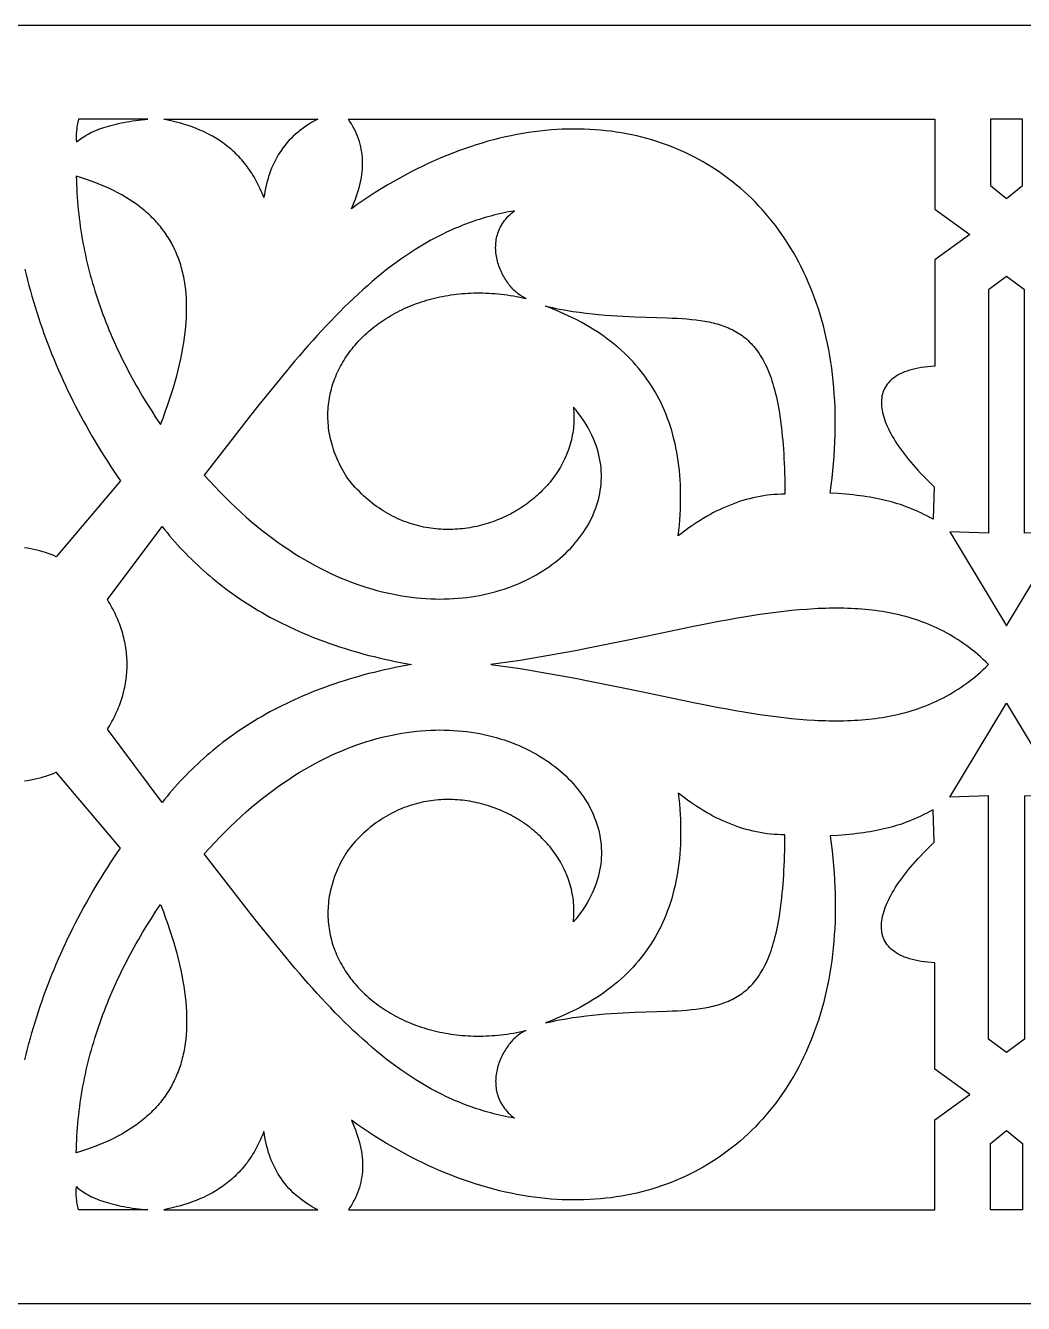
# Model space of a CAD drawing. Extents: x -186 to 189, y -31 to 29.
# Drawn here: x 48.9 to 95.8, y -31.3 to 28.7 of the extents above; entities that cross this region are included whole.
import ezdxf

# ---------------------------------------------------------------- set-up
doc = ezdxf.new("R2010")
doc.units = 0
doc.header["$MEASUREMENT"] = 0
doc.layers.add('LAYER_1', color=18, linetype='CONTINUOUS')

msp = doc.modelspace()

# ---------------------------------------------------------------- linework, layer by layer
at = {"layer": 'LAYER_1'}
for points in [[(-186.282, -31.278), (188.718, -31.278), (188.718, 28.722), (-186.282, 28.722)], [(51.277, 23.239), (51.334, 23.29), (51.394, 23.341), (51.457, 23.39), (51.524, 23.439), (51.594, 23.487), (51.667, 23.533), (51.743, 23.579), (51.823, 23.623), (51.905, 23.667), (51.991, 23.709), (52.08, 23.75), (52.172, 23.79), (52.267, 23.829), (52.365, 23.867), (52.466, 23.903), (52.571, 23.938), (52.678, 23.972), (52.788, 24.005), (52.901, 24.037), (53.017, 24.067), (53.137, 24.096), (53.259, 24.124), (53.384, 24.15), (53.511, 24.175), (53.642, 24.198), (53.776, 24.22), (53.912, 24.241), (54.051, 24.26), (54.193, 24.278), (54.338, 24.295), (54.485, 24.309), (54.635, 24.323), (51.377, 24.323), (51.359, 24.253), (51.343, 24.183), (51.329, 24.114), (51.316, 24.044), (51.304, 23.975), (51.295, 23.906), (51.28, 23.768), (51.271, 23.632), (51.268, 23.499), (51.27, 23.367)], [(55.38, 24.323), (62.614, 24.323), (62.467, 24.245), (62.324, 24.164), (62.187, 24.081), (62.055, 23.994), (61.928, 23.906), (61.805, 23.814), (61.687, 23.72), (61.575, 23.623), (61.466, 23.524), (61.363, 23.422), (61.263, 23.318), (61.169, 23.212), (61.078, 23.103), (60.992, 22.992), (60.91, 22.878), (60.832, 22.763), (60.758, 22.645), (60.688, 22.525), (60.622, 22.403), (60.56, 22.278), (60.502, 22.152), (60.447, 22.024), (60.396, 21.894), (60.348, 21.762), (60.304, 21.628), (60.263, 21.492), (60.225, 21.355), (60.191, 21.215), (60.159, 21.074), (60.131, 20.932), (60.106, 20.788), (60.083, 20.642), (60.043, 20.747), (60.001, 20.85), (59.958, 20.952), (59.914, 21.051), (59.869, 21.149), (59.822, 21.245), (59.774, 21.34), (59.725, 21.432), (59.675, 21.523), (59.623, 21.612), (59.571, 21.7), (59.517, 21.786), (59.462, 21.87), (59.406, 21.952), (59.349, 22.033), (59.291, 22.112), (59.231, 22.19), (59.171, 22.266), (59.109, 22.341), (59.046, 22.414), (58.982, 22.485), (58.918, 22.555), (58.852, 22.624), (58.785, 22.691), (58.717, 22.756), (58.648, 22.82), (58.578, 22.883), (58.507, 22.944), (58.435, 23.003), (58.362, 23.062), (58.288, 23.119), (58.213, 23.174), (58.138, 23.229), (58.061, 23.281), (57.983, 23.333), (57.905, 23.383), (57.825, 23.432), (57.745, 23.48), (57.664, 23.526), (57.582, 23.572), (57.415, 23.658), (57.245, 23.74), (57.072, 23.818), (56.895, 23.89), (56.716, 23.959), (56.533, 24.022), (56.348, 24.082), (56.16, 24.138), (55.969, 24.19), (55.775, 24.238), (55.579, 24.282)], [(93.252, 18.91), (91.606, 17.719), (91.606, 13.41), (91.606, 12.727), (91.435, 12.715), (91.27, 12.7), (91.113, 12.682), (90.961, 12.66), (90.816, 12.634), (90.677, 12.606), (90.544, 12.574), (90.418, 12.538), (90.297, 12.5), (90.183, 12.458), (90.075, 12.413), (89.972, 12.366), (89.876, 12.315), (89.785, 12.261), (89.701, 12.204), (89.622, 12.145), (89.548, 12.083), (89.481, 12.018), (89.419, 11.95), (89.362, 11.88), (89.311, 11.808), (89.266, 11.733), (89.226, 11.655), (89.191, 11.575), (89.161, 11.493), (89.137, 11.408), (89.118, 11.321), (89.104, 11.233), (89.095, 11.142), (89.091, 11.049), (89.092, 10.954), (89.098, 10.857), (89.109, 10.758), (89.125, 10.657), (89.145, 10.555), (89.17, 10.451), (89.2, 10.345), (89.235, 10.238), (89.274, 10.129), (89.317, 10.018), (89.365, 9.907), (89.417, 9.794), (89.474, 9.679), (89.535, 9.563), (89.6, 9.446), (89.669, 9.328), (89.742, 9.209), (89.82, 9.089), (89.901, 8.968), (89.987, 8.845), (90.076, 8.722), (90.169, 8.599), (90.267, 8.474), (90.367, 8.349), (90.472, 8.223), (90.58, 8.096), (90.692, 7.969), (90.807, 7.841), (90.926, 7.713), (91.048, 7.585), (91.174, 7.456), (91.303, 7.327), (91.435, 7.198), (91.571, 7.069), (91.518, 5.545), (91.372, 5.623), (91.228, 5.698), (91.086, 5.769), (90.945, 5.837), (90.806, 5.902), (90.667, 5.963), (90.53, 6.022), (90.393, 6.078), (90.256, 6.13), (90.119, 6.18), (89.983, 6.228), (89.845, 6.272), (89.708, 6.315), (89.569, 6.355), (89.43, 6.392), (89.289, 6.428), (89.147, 6.461), (89.003, 6.492), (88.857, 6.521), (88.709, 6.549), (88.559, 6.575), (88.406, 6.599), (88.25, 6.622), (88.092, 6.643), (87.929, 6.662), (87.764, 6.681), (87.421, 6.715), (87.062, 6.744), (86.684, 6.771), (86.731, 7.123), (86.774, 7.472), (86.811, 7.819), (86.843, 8.162), (86.869, 8.502), (86.891, 8.839), (86.907, 9.172), (86.918, 9.503), (86.924, 9.83), (86.924, 10.154), (86.92, 10.475), (86.911, 10.793), (86.897, 11.107), (86.878, 11.418), (86.855, 11.726), (86.826, 12.03), (86.793, 12.331), (86.755, 12.629), (86.713, 12.923), (86.666, 13.214), (86.614, 13.502), (86.558, 13.786), (86.497, 14.066), (86.432, 14.343), (86.363, 14.616), (86.289, 14.886), (86.211, 15.153), (86.129, 15.415), (86.042, 15.674), (85.952, 15.93), (85.857, 16.182), (85.758, 16.43), (85.655, 16.675), (85.549, 16.915), (85.438, 17.152), (85.324, 17.386), (85.205, 17.615), (85.083, 17.841), (84.957, 18.063), (84.828, 18.281), (84.694, 18.496), (84.557, 18.706), (84.417, 18.913), (84.273, 19.115), (84.126, 19.314), (83.975, 19.509), (83.82, 19.7), (83.663, 19.887), (83.502, 20.069), (83.338, 20.248), (83.171, 20.423), (83, 20.594), (82.826, 20.76), (82.65, 20.923), (82.47, 21.081), (82.287, 21.235), (82.102, 21.385), (81.913, 21.531), (81.722, 21.673), (81.527, 21.81), (81.331, 21.943), (81.131, 22.072), (80.928, 22.197), (80.724, 22.317), (80.516, 22.433), (80.306, 22.545), (80.093, 22.652), (79.878, 22.755), (79.661, 22.853), (79.441, 22.947), (79.219, 23.037), (78.995, 23.122), (78.768, 23.202), (78.539, 23.278), (78.308, 23.35), (78.075, 23.417), (77.84, 23.479), (77.603, 23.537), (77.364, 23.59), (77.123, 23.639), (76.881, 23.682), (76.636, 23.722), (76.39, 23.756), (76.142, 23.786), (75.892, 23.811), (75.64, 23.831), (75.387, 23.847), (75.133, 23.857), (74.877, 23.863), (74.619, 23.864), (74.36, 23.861), (74.1, 23.852), (73.838, 23.838), (73.575, 23.82), (73.311, 23.796), (73.046, 23.768), (72.779, 23.735), (72.512, 23.696), (72.243, 23.653), (71.973, 23.604), (71.703, 23.551), (71.431, 23.492), (71.159, 23.428), (70.885, 23.36), (70.611, 23.286), (70.336, 23.207), (70.061, 23.122), (69.785, 23.033), (69.508, 22.938), (69.231, 22.838), (68.953, 22.733), (68.674, 22.622), (68.395, 22.506), (68.116, 22.385), (67.837, 22.259), (67.557, 22.127), (67.277, 21.99), (66.997, 21.847), (66.716, 21.699), (66.435, 21.545), (66.155, 21.386), (65.874, 21.222), (65.593, 21.052), (65.313, 20.876), (65.032, 20.695), (64.752, 20.509), (64.472, 20.316), (64.192, 20.119), (64.261, 20.271), (64.325, 20.423), (64.384, 20.573), (64.438, 20.722), (64.488, 20.869), (64.532, 21.015), (64.572, 21.159), (64.607, 21.302), (64.637, 21.444), (64.663, 21.584), (64.684, 21.723), (64.7, 21.86), (64.711, 21.996), (64.718, 22.131), (64.72, 22.264), (64.717, 22.396), (64.71, 22.526), (64.698, 22.655), (64.682, 22.783), (64.66, 22.91), (64.635, 23.035), (64.604, 23.158), (64.569, 23.281), (64.53, 23.402), (64.486, 23.522), (64.437, 23.64), (64.384, 23.757), (64.327, 23.873), (64.265, 23.987), (64.198, 24.1), (64.127, 24.212), (64.052, 24.323), (91.606, 24.323), (91.606, 20.101)], [(94.968, 20.6), (95.717, 21.207), (95.717, 24.323), (94.219, 24.323), (94.219, 21.207)], [(55.231, 9.983), (55.345, 10.284), (55.453, 10.581), (55.556, 10.875), (55.653, 11.164), (55.745, 11.449), (55.831, 11.729), (55.912, 12.006), (55.987, 12.279), (56.056, 12.548), (56.12, 12.813), (56.179, 13.074), (56.231, 13.331), (56.278, 13.584), (56.32, 13.833), (56.356, 14.078), (56.387, 14.32), (56.412, 14.557), (56.431, 14.791), (56.445, 15.021), (56.453, 15.247), (56.455, 15.469), (56.453, 15.687), (56.444, 15.902), (56.43, 16.113), (56.41, 16.32), (56.398, 16.422), (56.385, 16.523), (56.37, 16.623), (56.354, 16.723), (56.336, 16.821), (56.318, 16.919), (56.297, 17.015), (56.275, 17.111), (56.252, 17.206), (56.228, 17.3), (56.202, 17.393), (56.175, 17.485), (56.146, 17.576), (56.116, 17.666), (56.084, 17.756), (56.051, 17.844), (56.017, 17.932), (55.981, 18.018), (55.944, 18.104), (55.906, 18.189), (55.866, 18.273), (55.825, 18.356), (55.782, 18.438), (55.738, 18.519), (55.692, 18.6), (55.645, 18.679), (55.597, 18.758), (55.547, 18.836), (55.496, 18.912), (55.444, 18.989), (55.39, 19.064), (55.334, 19.138), (55.278, 19.211), (55.22, 19.284), (55.16, 19.356), (55.099, 19.426), (55.037, 19.496), (54.973, 19.565), (54.908, 19.634), (54.842, 19.701), (54.774, 19.768), (54.704, 19.833), (54.634, 19.898), (54.561, 19.962), (54.488, 20.025), (54.413, 20.088), (54.337, 20.149), (54.259, 20.21), (54.18, 20.27), (54.099, 20.329), (53.934, 20.444), (53.763, 20.556), (53.586, 20.665), (53.404, 20.771), (53.216, 20.873), (53.023, 20.972), (52.824, 21.068), (52.619, 21.16), (52.409, 21.25), (52.193, 21.336), (51.971, 21.419), (51.744, 21.499), (51.511, 21.575), (51.272, 21.649), (51.276, 21.45), (51.283, 21.252), (51.291, 21.053), (51.301, 20.856), (51.314, 20.659), (51.328, 20.462), (51.345, 20.266), (51.364, 20.07), (51.384, 19.875), (51.407, 19.68), (51.432, 19.486), (51.459, 19.292), (51.487, 19.099), (51.518, 18.906), (51.551, 18.714), (51.585, 18.522), (51.622, 18.331), (51.66, 18.14), (51.7, 17.95), (51.742, 17.761), (51.786, 17.572), (51.832, 17.383), (51.88, 17.195), (51.929, 17.007), (51.981, 16.82), (52.034, 16.634), (52.089, 16.448), (52.145, 16.263), (52.204, 16.078), (52.264, 15.894), (52.326, 15.71), (52.389, 15.527), (52.454, 15.345), (52.521, 15.163), (52.59, 14.981), (52.66, 14.8), (52.732, 14.62), (52.805, 14.44), (52.88, 14.261), (52.957, 14.083), (53.035, 13.905), (53.114, 13.728), (53.196, 13.551), (53.278, 13.375), (53.363, 13.199), (53.448, 13.024), (53.536, 12.85), (53.624, 12.676), (53.715, 12.503), (53.806, 12.331), (53.899, 12.159), (53.994, 11.988), (54.089, 11.817), (54.187, 11.647), (54.385, 11.309), (54.589, 10.974), (54.798, 10.641), (55.012, 10.311)], [(72.398, 15.904), (72.345, 15.927), (72.292, 15.954), (72.24, 15.983), (72.188, 16.015), (72.135, 16.049), (72.084, 16.085), (72.032, 16.124), (71.981, 16.165), (71.931, 16.209), (71.881, 16.254), (71.831, 16.302), (71.783, 16.351), (71.735, 16.403), (71.688, 16.456), (71.641, 16.511), (71.596, 16.568), (71.552, 16.627), (71.509, 16.687), (71.467, 16.749), (71.426, 16.812), (71.387, 16.876), (71.349, 16.942), (71.312, 17.009), (71.277, 17.078), (71.243, 17.147), (71.211, 17.218), (71.181, 17.289), (71.153, 17.362), (71.126, 17.435), (71.101, 17.509), (71.078, 17.584), (71.057, 17.66), (71.039, 17.736), (71.022, 17.812), (71.008, 17.889), (70.996, 17.967), (70.986, 18.045), (70.978, 18.123), (70.974, 18.201), (70.971, 18.279), (70.972, 18.358), (70.975, 18.436), (70.981, 18.514), (70.989, 18.593), (71.001, 18.671), (71.015, 18.748), (71.032, 18.825), (71.053, 18.902), (71.077, 18.979), (71.104, 19.055), (71.134, 19.13), (71.167, 19.204), (71.204, 19.278), (71.245, 19.351), (71.289, 19.423), (71.336, 19.494), (71.387, 19.564), (71.442, 19.633), (71.501, 19.701), (71.564, 19.767), (71.63, 19.833), (71.701, 19.897), (71.776, 19.959), (71.855, 20.02), (71.713, 19.995), (71.572, 19.969), (71.433, 19.941), (71.294, 19.912), (71.155, 19.881), (71.018, 19.848), (70.881, 19.814), (70.745, 19.779), (70.61, 19.742), (70.476, 19.704), (70.342, 19.664), (70.209, 19.622), (70.077, 19.579), (69.945, 19.535), (69.814, 19.49), (69.684, 19.442), (69.555, 19.394), (69.426, 19.344), (69.298, 19.293), (69.171, 19.24), (69.044, 19.186), (68.918, 19.13), (68.667, 19.015), (68.419, 18.895), (68.174, 18.77), (67.931, 18.639), (67.689, 18.503), (67.451, 18.363), (67.214, 18.217), (66.979, 18.067), (66.746, 17.912), (66.515, 17.752), (66.286, 17.587), (66.058, 17.418), (65.832, 17.245), (65.608, 17.067), (65.385, 16.885), (65.164, 16.699), (64.944, 16.509), (64.725, 16.315), (64.507, 16.117), (64.291, 15.914), (64.075, 15.709), (63.86, 15.499), (63.647, 15.286), (63.434, 15.069), (63.222, 14.849), (63.01, 14.626), (62.799, 14.399), (62.589, 14.169), (62.379, 13.936), (62.17, 13.7), (61.96, 13.461), (61.751, 13.219), (61.542, 12.974), (61.334, 12.727), (61.125, 12.477), (60.707, 11.969), (60.288, 11.452), (59.868, 10.926), (59.445, 10.391), (59.02, 9.849), (57.281, 7.618), (57.526, 7.346), (57.772, 7.08), (58.019, 6.823), (58.266, 6.572), (58.513, 6.329), (58.761, 6.093), (59.009, 5.864), (59.258, 5.643), (59.506, 5.428), (59.755, 5.22), (60.004, 5.019), (60.253, 4.825), (60.502, 4.638), (60.751, 4.457), (61, 4.283), (61.249, 4.115), (61.498, 3.954), (61.746, 3.799), (61.994, 3.651), (62.241, 3.508), (62.488, 3.372), (62.735, 3.243), (62.981, 3.119), (63.226, 3.001), (63.471, 2.889), (63.715, 2.783), (63.958, 2.683), (64.2, 2.589), (64.442, 2.5), (64.682, 2.417), (64.922, 2.339), (65.16, 2.267), (65.397, 2.201), (65.634, 2.139), (65.869, 2.083), (66.102, 2.032), (66.334, 1.987), (66.565, 1.946), (66.795, 1.911), (67.023, 1.88), (67.249, 1.854), (67.474, 1.833), (67.697, 1.817), (67.918, 1.805), (68.138, 1.799), (68.356, 1.796), (68.571, 1.798), (68.785, 1.805), (68.997, 1.816), (69.207, 1.831), (69.415, 1.85), (69.62, 1.874), (69.823, 1.902), (70.024, 1.933), (70.223, 1.969), (70.419, 2.009), (70.613, 2.052), (70.804, 2.099), (70.993, 2.15), (71.179, 2.205), (71.363, 2.263), (71.543, 2.324), (71.721, 2.389), (71.896, 2.457), (72.068, 2.529), (72.237, 2.604), (72.403, 2.682), (72.567, 2.763), (72.727, 2.847), (72.883, 2.934), (73.037, 3.024), (73.187, 3.117), (73.334, 3.213), (73.477, 3.311), (73.617, 3.412), (73.754, 3.516), (73.887, 3.622), (74.016, 3.73), (74.142, 3.841), (74.264, 3.954), (74.382, 4.07), (74.496, 4.187), (74.606, 4.307), (74.713, 4.429), (74.815, 4.552), (74.913, 4.678), (75.008, 4.805), (75.097, 4.935), (75.183, 5.066), (75.265, 5.198), (75.342, 5.332), (75.414, 5.468), (75.483, 5.605), (75.546, 5.744), (75.605, 5.884), (75.66, 6.025), (75.709, 6.167), (75.755, 6.311), (75.795, 6.455), (75.83, 6.6), (75.861, 6.747), (75.886, 6.894), (75.907, 7.042), (75.922, 7.191), (75.932, 7.34), (75.937, 7.49), (75.937, 7.641), (75.932, 7.792), (75.921, 7.943), (75.904, 8.095), (75.883, 8.247), (75.855, 8.399), (75.823, 8.551), (75.784, 8.704), (75.74, 8.856), (75.69, 9.008), (75.634, 9.16), (75.573, 9.312), (75.505, 9.464), (75.432, 9.615), (75.352, 9.766), (75.267, 9.917), (75.175, 10.067), (75.077, 10.216), (74.973, 10.365), (74.862, 10.513), (74.746, 10.66), (74.622, 10.806), (74.633, 10.693), (74.641, 10.58), (74.646, 10.468), (74.648, 10.356), (74.648, 10.245), (74.645, 10.134), (74.639, 10.024), (74.631, 9.915), (74.62, 9.807), (74.606, 9.699), (74.59, 9.592), (74.571, 9.485), (74.55, 9.38), (74.527, 9.275), (74.501, 9.171), (74.472, 9.068), (74.442, 8.965), (74.409, 8.864), (74.373, 8.763), (74.336, 8.663), (74.296, 8.565), (74.254, 8.467), (74.21, 8.37), (74.164, 8.274), (74.115, 8.179), (74.065, 8.085), (74.013, 7.992), (73.958, 7.9), (73.902, 7.81), (73.844, 7.72), (73.784, 7.631), (73.722, 7.544), (73.658, 7.458), (73.592, 7.373), (73.525, 7.289), (73.456, 7.206), (73.385, 7.125), (73.312, 7.045), (73.238, 6.966), (73.162, 6.888), (73.085, 6.812), (73.006, 6.737), (72.926, 6.663), (72.844, 6.591), (72.761, 6.52), (72.676, 6.451), (72.59, 6.383), (72.503, 6.317), (72.414, 6.252), (72.324, 6.188), (72.233, 6.126), (72.14, 6.066), (72.047, 6.007), (71.952, 5.949), (71.856, 5.894), (71.759, 5.839), (71.661, 5.787), (71.562, 5.736), (71.462, 5.687), (71.36, 5.64), (71.258, 5.594), (71.156, 5.55), (71.052, 5.508), (70.947, 5.467), (70.842, 5.428), (70.736, 5.391), (70.629, 5.356), (70.521, 5.323), (70.413, 5.292), (70.304, 5.263), (70.195, 5.235), (70.085, 5.209), (69.974, 5.186), (69.863, 5.164), (69.752, 5.145), (69.64, 5.127), (69.527, 5.111), (69.415, 5.098), (69.301, 5.086), (69.188, 5.077), (69.074, 5.07), (68.96, 5.065), (68.846, 5.062), (68.732, 5.061), (68.617, 5.062), (68.503, 5.066), (68.388, 5.072), (68.273, 5.08), (68.158, 5.09), (68.043, 5.103), (67.929, 5.118), (67.814, 5.135), (67.699, 5.155), (67.585, 5.177), (67.471, 5.201), (67.357, 5.228), (67.243, 5.257), (67.129, 5.289), (67.016, 5.323), (66.903, 5.36), (66.791, 5.399), (66.678, 5.44), (66.567, 5.485), (66.455, 5.531), (66.345, 5.581), (66.234, 5.633), (66.125, 5.688), (66.016, 5.745), (65.907, 5.805), (65.799, 5.867), (65.692, 5.933), (65.586, 6.001), (65.48, 6.072), (65.375, 6.145), (65.271, 6.222), (65.168, 6.301), (65.065, 6.383), (64.964, 6.468), (64.864, 6.556), (64.764, 6.646), (64.666, 6.74), (64.568, 6.837), (64.472, 6.936), (64.376, 7.038), (64.282, 7.144), (64.189, 7.252), (64.098, 7.364), (64.007, 7.478), (63.937, 7.59), (63.869, 7.702), (63.805, 7.814), (63.743, 7.926), (63.684, 8.039), (63.628, 8.151), (63.576, 8.263), (63.525, 8.375), (63.478, 8.488), (63.434, 8.6), (63.392, 8.712), (63.353, 8.824), (63.317, 8.936), (63.284, 9.048), (63.253, 9.16), (63.225, 9.271), (63.2, 9.383), (63.177, 9.494), (63.157, 9.605), (63.14, 9.716), (63.125, 9.826), (63.113, 9.936), (63.103, 10.046), (63.096, 10.156), (63.092, 10.265), (63.09, 10.374), (63.09, 10.482), (63.093, 10.591), (63.098, 10.698), (63.106, 10.805), (63.116, 10.912), (63.129, 11.018), (63.144, 11.124), (63.161, 11.229), (63.18, 11.334), (63.202, 11.438), (63.226, 11.542), (63.253, 11.645), (63.281, 11.747), (63.312, 11.849), (63.345, 11.95), (63.38, 12.05), (63.418, 12.15), (63.457, 12.248), (63.499, 12.347), (63.543, 12.444), (63.588, 12.541), (63.636, 12.636), (63.686, 12.731), (63.738, 12.825), (63.792, 12.919), (63.848, 13.011), (63.906, 13.102), (63.966, 13.193), (64.028, 13.283), (64.091, 13.371), (64.157, 13.459), (64.224, 13.545), (64.293, 13.631), (64.365, 13.715), (64.437, 13.799), (64.512, 13.881), (64.589, 13.963), (64.667, 14.043), (64.747, 14.122), (64.828, 14.2), (64.912, 14.276), (64.997, 14.352), (65.083, 14.426), (65.172, 14.499), (65.261, 14.57), (65.353, 14.641), (65.446, 14.71), (65.54, 14.778), (65.637, 14.844), (65.734, 14.909), (65.833, 14.973), (65.934, 15.035), (66.036, 15.096), (66.139, 15.155), (66.244, 15.213), (66.35, 15.269), (66.458, 15.324), (66.567, 15.378), (66.677, 15.43), (66.789, 15.48), (66.902, 15.528), (67.016, 15.575), (67.131, 15.621), (67.248, 15.665), (67.366, 15.707), (67.485, 15.747), (67.605, 15.786), (67.727, 15.823), (67.849, 15.858), (67.973, 15.891), (68.097, 15.923), (68.223, 15.953), (68.35, 15.981), (68.478, 16.007), (68.607, 16.031), (68.737, 16.053), (68.868, 16.074), (68.999, 16.092), (69.132, 16.109), (69.266, 16.123), (69.4, 16.136), (69.536, 16.146), (69.672, 16.155), (69.809, 16.161), (69.947, 16.166), (70.086, 16.168), (70.225, 16.168), (70.366, 16.166), (70.507, 16.162), (70.648, 16.156), (70.791, 16.148), (70.934, 16.137), (71.078, 16.124), (71.222, 16.109), (71.367, 16.091), (71.513, 16.072), (71.659, 16.049), (71.806, 16.025), (71.953, 15.998), (72.101, 15.969), (72.249, 15.938)], [(94.968, 0.544), (97.631, 4.958), (95.809, 4.888), (95.809, 16.309), (94.968, 16.939), (94.128, 16.309), (94.128, 4.888), (92.306, 4.958)], [(79.549, 4.759), (79.577, 5.011), (79.601, 5.262), (79.621, 5.509), (79.637, 5.754), (79.649, 5.996), (79.657, 6.236), (79.661, 6.472), (79.66, 6.706), (79.656, 6.938), (79.648, 7.167), (79.636, 7.393), (79.62, 7.616), (79.6, 7.837), (79.576, 8.054), (79.548, 8.27), (79.516, 8.482), (79.48, 8.692), (79.44, 8.9), (79.396, 9.104), (79.348, 9.306), (79.296, 9.505), (79.241, 9.702), (79.181, 9.896), (79.117, 10.087), (79.049, 10.275), (78.977, 10.461), (78.901, 10.644), (78.822, 10.825), (78.738, 11.003), (78.65, 11.178), (78.559, 11.35), (78.463, 11.52), (78.363, 11.687), (78.26, 11.852), (78.152, 12.013), (78.041, 12.173), (77.925, 12.329), (77.806, 12.483), (77.682, 12.634), (77.555, 12.782), (77.424, 12.928), (77.288, 13.071), (77.149, 13.212), (77.006, 13.35), (76.859, 13.485), (76.708, 13.617), (76.553, 13.747), (76.394, 13.875), (76.231, 13.999), (76.064, 14.121), (75.893, 14.24), (75.718, 14.357), (75.539, 14.471), (75.357, 14.582), (75.17, 14.691), (74.98, 14.797), (74.785, 14.9), (74.587, 15.001), (74.384, 15.099), (74.178, 15.194), (73.967, 15.287), (73.753, 15.377), (73.535, 15.464), (73.313, 15.549), (73.478, 15.512), (73.641, 15.477), (73.804, 15.443), (73.965, 15.412), (74.284, 15.354), (74.6, 15.303), (74.911, 15.258), (75.217, 15.218), (75.519, 15.184), (75.817, 15.155), (76.11, 15.129), (76.398, 15.108), (76.683, 15.09), (76.962, 15.075), (77.237, 15.062), (77.508, 15.051), (78.034, 15.033), (78.543, 15.017), (79.032, 15), (79.269, 14.99), (79.502, 14.978), (79.73, 14.964), (79.953, 14.947), (80.17, 14.927), (80.384, 14.903), (80.592, 14.875), (80.795, 14.842), (80.894, 14.824), (80.993, 14.805), (81.09, 14.784), (81.186, 14.762), (81.281, 14.738), (81.374, 14.713), (81.466, 14.686), (81.557, 14.658), (81.646, 14.628), (81.735, 14.596), (81.822, 14.562), (81.907, 14.526), (81.992, 14.488), (82.075, 14.449), (82.157, 14.407), (82.237, 14.363), (82.316, 14.317), (82.394, 14.269), (82.471, 14.218), (82.546, 14.165), (82.62, 14.11), (82.692, 14.052), (82.764, 13.991), (82.834, 13.929), (82.902, 13.863), (82.969, 13.795), (83.035, 13.723), (83.1, 13.65), (83.163, 13.573), (83.225, 13.493), (83.286, 13.41), (83.345, 13.324), (83.403, 13.235), (83.459, 13.143), (83.514, 13.048), (83.568, 12.949), (83.62, 12.848), (83.671, 12.742), (83.721, 12.633), (83.769, 12.521), (83.816, 12.405), (83.861, 12.286), (83.905, 12.162), (83.948, 12.035), (83.989, 11.905), (84.029, 11.77), (84.067, 11.631), (84.104, 11.489), (84.14, 11.342), (84.174, 11.191), (84.206, 11.036), (84.238, 10.877), (84.268, 10.714), (84.296, 10.546), (84.323, 10.374), (84.349, 10.198), (84.373, 10.017), (84.395, 9.831), (84.417, 9.641), (84.436, 9.446), (84.455, 9.246), (84.471, 9.042), (84.487, 8.832), (84.501, 8.618), (84.513, 8.399), (84.524, 8.175), (84.534, 7.945), (84.542, 7.711), (84.548, 7.471), (84.553, 7.226), (84.557, 6.976), (84.559, 6.721), (84.389, 6.718), (84.22, 6.711), (84.052, 6.699), (83.884, 6.684), (83.718, 6.665), (83.553, 6.641), (83.389, 6.614), (83.225, 6.582), (83.062, 6.547), (82.901, 6.508), (82.74, 6.465), (82.58, 6.419), (82.421, 6.368), (82.263, 6.314), (82.105, 6.256), (81.949, 6.195), (81.793, 6.13), (81.638, 6.062), (81.484, 5.99), (81.331, 5.914), (81.178, 5.836), (81.026, 5.754), (80.875, 5.668), (80.725, 5.58), (80.576, 5.488), (80.427, 5.393), (80.279, 5.295), (80.131, 5.194), (79.985, 5.089), (79.839, 4.982), (79.694, 4.872)], [(67.012, -1.278), (66.753, -1.325), (66.497, -1.374), (66.244, -1.424), (65.994, -1.477), (65.746, -1.532), (65.501, -1.589), (65.258, -1.647), (65.018, -1.708), (64.78, -1.771), (64.546, -1.835), (64.313, -1.902), (64.083, -1.97), (63.856, -2.04), (63.631, -2.113), (63.409, -2.187), (63.189, -2.262), (62.972, -2.34), (62.757, -2.419), (62.545, -2.501), (62.335, -2.584), (62.127, -2.669), (61.922, -2.755), (61.72, -2.843), (61.519, -2.933), (61.321, -3.025), (61.126, -3.118), (60.932, -3.213), (60.741, -3.31), (60.553, -3.408), (60.366, -3.508), (60.182, -3.61), (60, -3.713), (59.821, -3.818), (59.644, -3.924), (59.468, -4.032), (59.296, -4.141), (59.125, -4.252), (58.956, -4.364), (58.79, -4.478), (58.626, -4.593), (58.464, -4.71), (58.304, -4.828), (58.147, -4.948), (57.991, -5.069), (57.837, -5.191), (57.686, -5.315), (57.537, -5.44), (57.389, -5.566), (57.244, -5.694), (57.101, -5.823), (56.96, -5.954), (56.821, -6.085), (56.683, -6.218), (56.548, -6.352), (56.415, -6.488), (56.283, -6.624), (56.154, -6.762), (56.027, -6.901), (55.901, -7.041), (55.777, -7.183), (55.656, -7.325), (55.536, -7.469), (55.418, -7.614), (55.302, -7.759), (52.73, -4.322), (52.787, -4.231), (52.842, -4.139), (52.896, -4.047), (52.947, -3.954), (52.997, -3.862), (53.045, -3.768), (53.091, -3.675), (53.136, -3.581), (53.178, -3.487), (53.219, -3.393), (53.258, -3.299), (53.295, -3.204), (53.331, -3.109), (53.364, -3.014), (53.396, -2.919), (53.426, -2.823), (53.454, -2.727), (53.48, -2.632), (53.505, -2.536), (53.527, -2.439), (53.548, -2.343), (53.567, -2.247), (53.584, -2.15), (53.6, -2.053), (53.613, -1.957), (53.625, -1.86), (53.635, -1.763), (53.643, -1.666), (53.65, -1.569), (53.654, -1.472), (53.657, -1.375), (53.658, -1.278), (53.657, -1.181), (53.654, -1.084), (53.65, -0.987), (53.643, -0.89), (53.635, -0.793), (53.625, -0.696), (53.613, -0.6), (53.6, -0.503), (53.584, -0.406), (53.567, -0.31), (53.548, -0.213), (53.527, -0.117), (53.505, -0.021), (53.48, 0.075), (53.454, 0.171), (53.426, 0.267), (53.396, 0.362), (53.364, 0.458), (53.331, 0.553), (53.295, 0.648), (53.258, 0.742), (53.219, 0.837), (53.178, 0.931), (53.136, 1.025), (53.091, 1.119), (53.045, 1.212), (52.997, 1.305), (52.947, 1.398), (52.896, 1.491), (52.842, 1.583), (52.787, 1.675), (52.73, 1.766), (55.302, 5.203), (55.418, 5.057), (55.536, 4.913), (55.656, 4.769), (55.777, 4.626), (55.901, 4.485), (56.027, 4.345), (56.154, 4.206), (56.283, 4.068), (56.415, 3.932), (56.548, 3.796), (56.683, 3.662), (56.821, 3.529), (56.96, 3.397), (57.101, 3.267), (57.244, 3.138), (57.389, 3.01), (57.537, 2.884), (57.686, 2.759), (57.837, 2.635), (57.991, 2.513), (58.147, 2.392), (58.304, 2.272), (58.464, 2.154), (58.626, 2.037), (58.79, 1.922), (58.956, 1.808), (59.125, 1.696), (59.296, 1.585), (59.468, 1.475), (59.644, 1.368), (59.821, 1.261), (60, 1.157), (60.182, 1.054), (60.366, 0.952), (60.553, 0.852), (60.741, 0.754), (60.932, 0.657), (61.126, 0.562), (61.321, 0.469), (61.519, 0.377), (61.72, 0.287), (61.922, 0.199), (62.127, 0.112), (62.335, 0.027), (62.545, -0.056), (62.757, -0.137), (62.972, -0.216), (63.189, -0.294), (63.409, -0.37), (63.631, -0.444), (63.856, -0.516), (64.083, -0.586), (64.313, -0.655), (64.546, -0.721), (64.78, -0.786), (65.018, -0.848), (65.258, -0.909), (65.501, -0.968), (65.746, -1.025), (65.994, -1.079), (66.244, -1.132), (66.497, -1.183), (66.753, -1.232)], [(94.128, -1.278), (94.003, -1.157), (93.877, -1.039), (93.749, -0.924), (93.621, -0.812), (93.492, -0.704), (93.362, -0.599), (93.23, -0.497), (93.098, -0.398), (92.965, -0.303), (92.83, -0.21), (92.695, -0.12), (92.558, -0.034), (92.421, 0.05), (92.282, 0.13), (92.142, 0.208), (92.002, 0.283), (91.86, 0.355), (91.717, 0.424), (91.574, 0.49), (91.429, 0.554), (91.283, 0.615), (91.137, 0.673), (90.989, 0.729), (90.84, 0.782), (90.691, 0.832), (90.54, 0.88), (90.389, 0.926), (90.236, 0.969), (90.083, 1.009), (89.928, 1.047), (89.773, 1.083), (89.616, 1.117), (89.459, 1.148), (89.301, 1.177), (89.141, 1.204), (88.981, 1.228), (88.82, 1.251), (88.658, 1.271), (88.495, 1.289), (88.331, 1.305), (88.166, 1.319), (88.001, 1.331), (87.834, 1.342), (87.667, 1.35), (87.498, 1.356), (87.329, 1.361), (87.159, 1.364), (86.987, 1.365), (86.815, 1.364), (86.642, 1.361), (86.469, 1.357), (86.294, 1.351), (86.118, 1.344), (85.942, 1.335), (85.587, 1.312), (85.228, 1.284), (84.865, 1.25), (84.5, 1.211), (84.131, 1.166), (83.759, 1.117), (83.383, 1.064), (83.004, 1.006), (82.622, 0.944), (82.237, 0.879), (81.849, 0.81), (81.457, 0.738), (81.063, 0.663), (80.665, 0.585), (80.264, 0.505), (79.454, 0.34), (77.799, -0.006), (76.954, -0.183), (76.098, -0.359), (75.232, -0.532), (74.795, -0.617), (74.355, -0.7), (73.912, -0.781), (73.468, -0.861), (73.02, -0.938), (72.57, -1.012), (72.118, -1.084), (71.663, -1.152), (71.206, -1.217), (70.747, -1.278), (71.206, -1.339), (71.663, -1.404), (72.118, -1.473), (72.57, -1.544), (73.02, -1.618), (73.468, -1.696), (73.912, -1.775), (74.355, -1.856), (74.795, -1.94), (75.232, -2.024), (76.098, -2.198), (76.954, -2.374), (77.799, -2.55), (79.454, -2.896), (80.264, -3.062), (80.665, -3.142), (81.063, -3.219), (81.457, -3.294), (81.849, -3.366), (82.237, -3.435), (82.622, -3.5), (83.004, -3.562), (83.383, -3.62), (83.759, -3.674), (84.131, -3.723), (84.5, -3.767), (84.865, -3.806), (85.228, -3.84), (85.587, -3.869), (85.942, -3.891), (86.118, -3.9), (86.294, -3.908), (86.469, -3.913), (86.642, -3.918), (86.815, -3.92), (86.987, -3.921), (87.159, -3.92), (87.329, -3.917), (87.498, -3.913), (87.667, -3.906), (87.834, -3.898), (88.001, -3.888), (88.166, -3.876), (88.331, -3.862), (88.495, -3.845), (88.658, -3.827), (88.82, -3.807), (88.981, -3.785), (89.141, -3.76), (89.301, -3.733), (89.459, -3.704), (89.616, -3.673), (89.773, -3.64), (89.928, -3.604), (90.083, -3.566), (90.236, -3.525), (90.389, -3.482), (90.54, -3.437), (90.691, -3.389), (90.84, -3.338), (90.989, -3.285), (91.137, -3.229), (91.283, -3.171), (91.429, -3.11), (91.574, -3.046), (91.717, -2.98), (91.86, -2.911), (92.002, -2.839), (92.142, -2.764), (92.282, -2.686), (92.421, -2.606), (92.558, -2.522), (92.695, -2.436), (92.83, -2.346), (92.965, -2.254), (93.098, -2.158), (93.23, -2.059), (93.362, -1.958), (93.492, -1.852), (93.621, -1.744), (93.749, -1.633), (93.877, -1.518), (94.003, -1.4)], [(94.968, -3.1), (97.631, -7.514), (95.809, -7.444), (95.809, -18.865), (94.968, -19.496), (94.128, -18.865), (94.128, -7.444), (92.306, -7.514)], [(72.398, -18.46), (72.345, -18.484), (72.292, -18.51), (72.24, -18.539), (72.188, -18.571), (72.135, -18.605), (72.084, -18.642), (72.032, -18.68), (71.981, -18.722), (71.931, -18.765), (71.881, -18.81), (71.831, -18.858), (71.783, -18.907), (71.735, -18.959), (71.688, -19.012), (71.641, -19.067), (71.596, -19.124), (71.552, -19.183), (71.509, -19.243), (71.467, -19.305), (71.426, -19.368), (71.387, -19.433), (71.349, -19.499), (71.312, -19.566), (71.277, -19.634), (71.243, -19.704), (71.211, -19.774), (71.181, -19.846), (71.153, -19.918), (71.126, -19.991), (71.101, -20.066), (71.078, -20.14), (71.057, -20.216), (71.039, -20.292), (71.022, -20.369), (71.008, -20.446), (70.996, -20.523), (70.986, -20.601), (70.978, -20.679), (70.974, -20.757), (70.971, -20.836), (70.972, -20.914), (70.975, -20.992), (70.981, -21.071), (70.989, -21.149), (71.001, -21.227), (71.015, -21.305), (71.032, -21.382), (71.053, -21.459), (71.077, -21.535), (71.104, -21.611), (71.134, -21.686), (71.167, -21.761), (71.204, -21.834), (71.245, -21.907), (71.289, -21.979), (71.336, -22.05), (71.387, -22.12), (71.442, -22.189), (71.501, -22.257), (71.564, -22.324), (71.63, -22.389), (71.701, -22.453), (71.776, -22.515), (71.855, -22.576), (71.713, -22.552), (71.572, -22.525), (71.433, -22.498), (71.294, -22.468), (71.155, -22.437), (71.018, -22.405), (70.881, -22.371), (70.745, -22.335), (70.61, -22.298), (70.476, -22.26), (70.342, -22.22), (70.209, -22.179), (70.077, -22.136), (69.945, -22.092), (69.814, -22.046), (69.684, -21.999), (69.555, -21.95), (69.426, -21.9), (69.298, -21.849), (69.171, -21.796), (69.044, -21.742), (68.918, -21.687), (68.667, -21.572), (68.419, -21.452), (68.174, -21.326), (67.931, -21.195), (67.689, -21.06), (67.451, -20.919), (67.214, -20.773), (66.979, -20.623), (66.746, -20.468), (66.515, -20.308), (66.286, -20.144), (66.058, -19.975), (65.832, -19.801), (65.608, -19.624), (65.385, -19.442), (65.164, -19.255), (64.944, -19.065), (64.725, -18.871), (64.507, -18.673), (64.291, -18.471), (64.075, -18.265), (63.86, -18.055), (63.647, -17.842), (63.434, -17.626), (63.222, -17.406), (63.01, -17.182), (62.799, -16.955), (62.589, -16.726), (62.379, -16.492), (62.17, -16.256), (61.96, -16.017), (61.751, -15.775), (61.542, -15.531), (61.334, -15.283), (61.125, -15.033), (60.707, -14.525), (60.288, -14.008), (59.868, -13.482), (59.445, -12.948), (59.02, -12.406), (57.281, -10.175), (57.526, -9.902), (57.772, -9.637), (58.019, -9.379), (58.266, -9.129), (58.513, -8.886), (58.761, -8.65), (59.009, -8.421), (59.258, -8.199), (59.506, -7.984), (59.755, -7.776), (60.004, -7.575), (60.253, -7.381), (60.502, -7.194), (60.751, -7.013), (61, -6.839), (61.249, -6.671), (61.498, -6.51), (61.746, -6.355), (61.994, -6.207), (62.241, -6.065), (62.488, -5.929), (62.735, -5.799), (62.981, -5.675), (63.226, -5.557), (63.471, -5.446), (63.715, -5.34), (63.958, -5.239), (64.2, -5.145), (64.442, -5.056), (64.682, -4.973), (64.922, -4.896), (65.16, -4.824), (65.397, -4.757), (65.634, -4.696), (65.869, -4.64), (66.102, -4.589), (66.334, -4.543), (66.565, -4.502), (66.795, -4.467), (67.023, -4.436), (67.249, -4.41), (67.474, -4.389), (67.697, -4.373), (67.918, -4.362), (68.138, -4.355), (68.356, -4.353), (68.571, -4.355), (68.785, -4.361), (68.997, -4.372), (69.207, -4.387), (69.415, -4.407), (69.62, -4.43), (69.823, -4.458), (70.024, -4.49), (70.223, -4.525), (70.419, -4.565), (70.613, -4.608), (70.804, -4.656), (70.993, -4.706), (71.179, -4.761), (71.363, -4.819), (71.543, -4.88), (71.721, -4.945), (71.896, -5.014), (72.068, -5.085), (72.237, -5.16), (72.403, -5.238), (72.567, -5.319), (72.727, -5.403), (72.883, -5.491), (73.037, -5.581), (73.187, -5.673), (73.334, -5.769), (73.477, -5.867), (73.617, -5.968), (73.754, -6.072), (73.887, -6.178), (74.016, -6.286), (74.142, -6.397), (74.264, -6.51), (74.382, -6.626), (74.496, -6.743), (74.606, -6.863), (74.713, -6.985), (74.815, -7.109), (74.913, -7.234), (75.008, -7.362), (75.097, -7.491), (75.183, -7.622), (75.265, -7.755), (75.342, -7.889), (75.414, -8.024), (75.483, -8.162), (75.546, -8.3), (75.605, -8.44), (75.66, -8.581), (75.709, -8.723), (75.755, -8.867), (75.795, -9.011), (75.83, -9.157), (75.861, -9.303), (75.886, -9.45), (75.907, -9.598), (75.922, -9.747), (75.932, -9.897), (75.937, -10.047), (75.937, -10.197), (75.932, -10.348), (75.921, -10.5), (75.904, -10.651), (75.883, -10.803), (75.855, -10.955), (75.823, -11.108), (75.784, -11.26), (75.74, -11.412), (75.69, -11.565), (75.634, -11.717), (75.573, -11.869), (75.505, -12.02), (75.432, -12.172), (75.352, -12.323), (75.267, -12.473), (75.175, -12.623), (75.077, -12.773), (74.973, -12.921), (74.862, -13.069), (74.746, -13.216), (74.622, -13.363), (74.633, -13.249), (74.641, -13.136), (74.646, -13.024), (74.648, -12.912), (74.648, -12.801), (74.645, -12.691), (74.639, -12.581), (74.631, -12.472), (74.62, -12.363), (74.606, -12.255), (74.59, -12.148), (74.571, -12.042), (74.55, -11.936), (74.527, -11.831), (74.501, -11.727), (74.472, -11.624), (74.442, -11.522), (74.409, -11.42), (74.373, -11.319), (74.336, -11.22), (74.296, -11.121), (74.254, -11.023), (74.21, -10.926), (74.164, -10.83), (74.115, -10.735), (74.065, -10.641), (74.013, -10.548), (73.958, -10.457), (73.902, -10.366), (73.844, -10.276), (73.784, -10.188), (73.722, -10.1), (73.658, -10.014), (73.592, -9.929), (73.525, -9.845), (73.456, -9.762), (73.385, -9.681), (73.312, -9.601), (73.238, -9.522), (73.162, -9.444), (73.085, -9.368), (73.006, -9.293), (72.926, -9.22), (72.844, -9.147), (72.761, -9.077), (72.676, -9.007), (72.59, -8.939), (72.503, -8.873), (72.414, -8.808), (72.324, -8.744), (72.233, -8.682), (72.14, -8.622), (72.047, -8.563), (71.952, -8.506), (71.856, -8.45), (71.759, -8.396), (71.661, -8.343), (71.562, -8.292), (71.462, -8.243), (71.36, -8.196), (71.258, -8.15), (71.156, -8.106), (71.052, -8.064), (70.947, -8.023), (70.842, -7.985), (70.736, -7.948), (70.629, -7.913), (70.521, -7.88), (70.413, -7.848), (70.304, -7.819), (70.195, -7.791), (70.085, -7.766), (69.974, -7.742), (69.863, -7.721), (69.752, -7.701), (69.64, -7.683), (69.527, -7.668), (69.415, -7.654), (69.301, -7.643), (69.188, -7.633), (69.074, -7.626), (68.96, -7.621), (68.846, -7.618), (68.732, -7.617), (68.617, -7.618), (68.503, -7.622), (68.388, -7.628), (68.273, -7.636), (68.158, -7.646), (68.043, -7.659), (67.929, -7.674), (67.814, -7.691), (67.699, -7.711), (67.585, -7.733), (67.471, -7.757), (67.357, -7.784), (67.243, -7.813), (67.129, -7.845), (67.016, -7.879), (66.903, -7.916), (66.791, -7.955), (66.678, -7.997), (66.567, -8.041), (66.455, -8.088), (66.345, -8.137), (66.234, -8.189), (66.125, -8.244), (66.016, -8.301), (65.907, -8.361), (65.799, -8.424), (65.692, -8.489), (65.586, -8.557), (65.48, -8.628), (65.375, -8.702), (65.271, -8.778), (65.168, -8.857), (65.065, -8.939), (64.964, -9.024), (64.864, -9.112), (64.764, -9.203), (64.666, -9.296), (64.568, -9.393), (64.472, -9.492), (64.376, -9.595), (64.282, -9.7), (64.189, -9.808), (64.098, -9.92), (64.007, -10.034), (63.937, -10.146), (63.869, -10.258), (63.805, -10.37), (63.743, -10.483), (63.684, -10.595), (63.628, -10.707), (63.576, -10.819), (63.525, -10.932), (63.478, -11.044), (63.434, -11.156), (63.392, -11.268), (63.353, -11.381), (63.317, -11.493), (63.284, -11.604), (63.253, -11.716), (63.225, -11.828), (63.2, -11.939), (63.177, -12.05), (63.157, -12.161), (63.14, -12.272), (63.125, -12.383), (63.113, -12.493), (63.103, -12.603), (63.096, -12.712), (63.092, -12.821), (63.09, -12.93), (63.09, -13.039), (63.093, -13.147), (63.098, -13.254), (63.106, -13.362), (63.116, -13.468), (63.129, -13.575), (63.144, -13.68), (63.161, -13.786), (63.18, -13.89), (63.202, -13.994), (63.226, -14.098), (63.253, -14.201), (63.281, -14.303), (63.312, -14.405), (63.345, -14.506), (63.38, -14.606), (63.418, -14.706), (63.457, -14.805), (63.499, -14.903), (63.543, -15), (63.588, -15.097), (63.636, -15.193), (63.686, -15.288), (63.738, -15.382), (63.792, -15.475), (63.848, -15.567), (63.906, -15.659), (63.966, -15.749), (64.028, -15.839), (64.091, -15.927), (64.157, -16.015), (64.224, -16.102), (64.293, -16.187), (64.365, -16.272), (64.437, -16.355), (64.512, -16.438), (64.589, -16.519), (64.667, -16.599), (64.747, -16.678), (64.828, -16.756), (64.912, -16.833), (64.997, -16.908), (65.083, -16.982), (65.172, -17.055), (65.261, -17.127), (65.353, -17.197), (65.446, -17.266), (65.54, -17.334), (65.637, -17.4), (65.734, -17.465), (65.833, -17.529), (65.934, -17.591), (66.036, -17.652), (66.139, -17.712), (66.244, -17.769), (66.35, -17.826), (66.458, -17.881), (66.567, -17.934), (66.677, -17.986), (66.789, -18.036), (66.902, -18.085), (67.016, -18.132), (67.131, -18.177), (67.248, -18.221), (67.366, -18.263), (67.485, -18.303), (67.605, -18.342), (67.727, -18.379), (67.849, -18.414), (67.973, -18.448), (68.097, -18.479), (68.223, -18.509), (68.35, -18.537), (68.478, -18.563), (68.607, -18.587), (68.737, -18.61), (68.868, -18.63), (68.999, -18.649), (69.132, -18.665), (69.266, -18.68), (69.4, -18.692), (69.536, -18.703), (69.672, -18.711), (69.809, -18.718), (69.947, -18.722), (70.086, -18.724), (70.225, -18.725), (70.366, -18.723), (70.507, -18.719), (70.648, -18.712), (70.791, -18.704), (70.934, -18.693), (71.078, -18.68), (71.222, -18.665), (71.367, -18.648), (71.513, -18.628), (71.659, -18.606), (71.806, -18.581), (71.953, -18.555), (72.101, -18.525), (72.249, -18.494)], [(79.549, -7.315), (79.577, -7.568), (79.601, -7.818), (79.621, -8.066), (79.637, -8.31), (79.649, -8.552), (79.657, -8.792), (79.661, -9.029), (79.66, -9.263), (79.656, -9.494), (79.648, -9.723), (79.636, -9.949), (79.62, -10.172), (79.6, -10.393), (79.576, -10.611), (79.548, -10.826), (79.516, -11.039), (79.48, -11.249), (79.44, -11.456), (79.396, -11.66), (79.348, -11.862), (79.296, -12.062), (79.241, -12.258), (79.181, -12.452), (79.117, -12.643), (79.049, -12.832), (78.977, -13.017), (78.901, -13.201), (78.822, -13.381), (78.738, -13.559), (78.65, -13.734), (78.559, -13.907), (78.463, -14.076), (78.363, -14.243), (78.26, -14.408), (78.152, -14.57), (78.041, -14.729), (77.925, -14.885), (77.806, -15.039), (77.682, -15.19), (77.555, -15.339), (77.424, -15.485), (77.288, -15.628), (77.149, -15.768), (77.006, -15.906), (76.859, -16.041), (76.708, -16.174), (76.553, -16.304), (76.394, -16.431), (76.231, -16.555), (76.064, -16.677), (75.893, -16.797), (75.718, -16.913), (75.539, -17.027), (75.357, -17.138), (75.17, -17.247), (74.98, -17.353), (74.785, -17.456), (74.587, -17.557), (74.384, -17.655), (74.178, -17.75), (73.967, -17.843), (73.753, -17.933), (73.535, -18.021), (73.313, -18.105), (73.478, -18.068), (73.641, -18.033), (73.804, -18), (73.965, -17.968), (74.284, -17.91), (74.6, -17.859), (74.911, -17.814), (75.217, -17.775), (75.519, -17.74), (75.817, -17.711), (76.11, -17.686), (76.398, -17.664), (76.683, -17.646), (76.962, -17.631), (77.237, -17.618), (77.508, -17.607), (78.034, -17.589), (78.543, -17.574), (79.032, -17.557), (79.269, -17.546), (79.502, -17.534), (79.73, -17.52), (79.953, -17.503), (80.17, -17.483), (80.384, -17.459), (80.592, -17.431), (80.795, -17.399), (80.894, -17.381), (80.993, -17.361), (81.09, -17.341), (81.186, -17.318), (81.281, -17.295), (81.374, -17.269), (81.466, -17.243), (81.557, -17.214), (81.646, -17.184), (81.735, -17.152), (81.822, -17.118), (81.907, -17.082), (81.992, -17.045), (82.075, -17.005), (82.157, -16.963), (82.237, -16.919), (82.316, -16.873), (82.394, -16.825), (82.471, -16.774), (82.546, -16.721), (82.62, -16.666), (82.692, -16.608), (82.764, -16.548), (82.834, -16.485), (82.902, -16.419), (82.969, -16.351), (83.035, -16.28), (83.1, -16.206), (83.163, -16.129), (83.225, -16.049), (83.286, -15.967), (83.345, -15.881), (83.403, -15.792), (83.459, -15.7), (83.514, -15.604), (83.568, -15.506), (83.62, -15.404), (83.671, -15.299), (83.721, -15.19), (83.769, -15.077), (83.816, -14.961), (83.861, -14.842), (83.905, -14.719), (83.948, -14.592), (83.989, -14.461), (84.029, -14.326), (84.067, -14.188), (84.104, -14.045), (84.14, -13.898), (84.174, -13.748), (84.206, -13.593), (84.238, -13.434), (84.268, -13.27), (84.296, -13.103), (84.323, -12.931), (84.349, -12.754), (84.373, -12.573), (84.395, -12.387), (84.417, -12.197), (84.436, -12.002), (84.455, -11.802), (84.471, -11.598), (84.487, -11.389), (84.501, -11.174), (84.513, -10.955), (84.524, -10.731), (84.534, -10.502), (84.542, -10.267), (84.548, -10.028), (84.553, -9.783), (84.557, -9.532), (84.559, -9.277), (84.389, -9.274), (84.22, -9.267), (84.052, -9.256), (83.884, -9.24), (83.718, -9.221), (83.553, -9.198), (83.389, -9.17), (83.225, -9.139), (83.062, -9.104), (82.901, -9.064), (82.74, -9.022), (82.58, -8.975), (82.421, -8.924), (82.263, -8.87), (82.105, -8.813), (81.949, -8.751), (81.793, -8.686), (81.638, -8.618), (81.484, -8.546), (81.331, -8.471), (81.178, -8.392), (81.026, -8.31), (80.875, -8.225), (80.725, -8.136), (80.576, -8.044), (80.427, -7.949), (80.279, -7.851), (80.131, -7.75), (79.985, -7.646), (79.839, -7.538), (79.694, -7.428)], [(93.252, -21.466), (91.606, -20.275), (91.606, -15.966), (91.606, -15.283), (91.435, -15.272), (91.27, -15.257), (91.113, -15.238), (90.961, -15.216), (90.816, -15.191), (90.677, -15.162), (90.544, -15.13), (90.418, -15.095), (90.297, -15.056), (90.183, -15.014), (90.075, -14.97), (89.972, -14.922), (89.876, -14.871), (89.785, -14.817), (89.701, -14.761), (89.622, -14.701), (89.548, -14.639), (89.481, -14.574), (89.419, -14.507), (89.362, -14.437), (89.311, -14.364), (89.266, -14.289), (89.226, -14.211), (89.191, -14.131), (89.161, -14.049), (89.137, -13.965), (89.118, -13.878), (89.104, -13.789), (89.095, -13.698), (89.091, -13.605), (89.092, -13.51), (89.098, -13.413), (89.109, -13.314), (89.125, -13.214), (89.145, -13.111), (89.17, -13.007), (89.2, -12.901), (89.235, -12.794), (89.274, -12.685), (89.317, -12.575), (89.365, -12.463), (89.417, -12.35), (89.474, -12.235), (89.535, -12.12), (89.6, -12.003), (89.669, -11.885), (89.742, -11.765), (89.82, -11.645), (89.901, -11.524), (89.987, -11.402), (90.076, -11.279), (90.169, -11.155), (90.267, -11.03), (90.367, -10.905), (90.472, -10.779), (90.58, -10.652), (90.692, -10.525), (90.807, -10.398), (90.926, -10.27), (91.048, -10.141), (91.174, -10.013), (91.303, -9.884), (91.435, -9.754), (91.571, -9.625), (91.518, -8.101), (91.372, -8.179), (91.228, -8.254), (91.086, -8.325), (90.945, -8.393), (90.806, -8.458), (90.667, -8.52), (90.53, -8.578), (90.393, -8.634), (90.256, -8.687), (90.119, -8.737), (89.983, -8.784), (89.845, -8.829), (89.708, -8.871), (89.569, -8.911), (89.43, -8.949), (89.289, -8.984), (89.147, -9.017), (89.003, -9.048), (88.857, -9.078), (88.709, -9.105), (88.559, -9.131), (88.406, -9.155), (88.25, -9.178), (88.092, -9.199), (87.929, -9.219), (87.764, -9.237), (87.421, -9.271), (87.062, -9.301), (86.684, -9.327), (86.731, -9.679), (86.774, -10.029), (86.811, -10.375), (86.843, -10.718), (86.869, -11.058), (86.891, -11.395), (86.907, -11.729), (86.918, -12.059), (86.924, -12.387), (86.924, -12.711), (86.92, -13.032), (86.911, -13.349), (86.897, -13.664), (86.878, -13.975), (86.855, -14.282), (86.826, -14.587), (86.793, -14.888), (86.755, -15.185), (86.713, -15.48), (86.666, -15.771), (86.614, -16.058), (86.558, -16.342), (86.497, -16.622), (86.432, -16.899), (86.363, -17.173), (86.289, -17.443), (86.211, -17.709), (86.129, -17.972), (86.042, -18.231), (85.952, -18.486), (85.857, -18.738), (85.758, -18.986), (85.655, -19.231), (85.549, -19.472), (85.438, -19.709), (85.324, -19.942), (85.205, -20.172), (85.083, -20.398), (84.957, -20.62), (84.828, -20.838), (84.694, -21.052), (84.557, -21.262), (84.417, -21.469), (84.273, -21.672), (84.126, -21.87), (83.975, -22.065), (83.82, -22.256), (83.663, -22.443), (83.502, -22.626), (83.338, -22.805), (83.171, -22.979), (83, -23.15), (82.826, -23.317), (82.65, -23.479), (82.47, -23.637), (82.287, -23.792), (82.102, -23.942), (81.913, -24.087), (81.722, -24.229), (81.527, -24.367), (81.331, -24.5), (81.131, -24.629), (80.928, -24.753), (80.724, -24.873), (80.516, -24.989), (80.306, -25.101), (80.093, -25.208), (79.878, -25.311), (79.661, -25.409), (79.441, -25.503), (79.219, -25.593), (78.995, -25.678), (78.768, -25.759), (78.539, -25.835), (78.308, -25.906), (78.075, -25.973), (77.84, -26.035), (77.603, -26.093), (77.364, -26.146), (77.123, -26.195), (76.881, -26.239), (76.636, -26.278), (76.39, -26.312), (76.142, -26.342), (75.892, -26.367), (75.64, -26.388), (75.387, -26.403), (75.133, -26.414), (74.877, -26.42), (74.619, -26.421), (74.36, -26.417), (74.1, -26.408), (73.838, -26.395), (73.575, -26.376), (73.311, -26.353), (73.046, -26.324), (72.779, -26.291), (72.512, -26.252), (72.243, -26.209), (71.973, -26.161), (71.703, -26.107), (71.431, -26.049), (71.159, -25.985), (70.885, -25.916), (70.611, -25.842), (70.336, -25.763), (70.061, -25.679), (69.785, -25.589), (69.508, -25.494), (69.231, -25.394), (68.953, -25.289), (68.674, -25.179), (68.395, -25.063), (68.116, -24.942), (67.837, -24.815), (67.557, -24.683), (67.277, -24.546), (66.997, -24.403), (66.716, -24.255), (66.435, -24.102), (66.155, -23.943), (65.874, -23.778), (65.593, -23.608), (65.313, -23.433), (65.032, -23.252), (64.752, -23.065), (64.472, -22.873), (64.192, -22.675), (64.261, -22.828), (64.325, -22.979), (64.384, -23.129), (64.438, -23.278), (64.488, -23.425), (64.532, -23.571), (64.572, -23.715), (64.607, -23.858), (64.637, -24), (64.663, -24.14), (64.684, -24.279), (64.7, -24.416), (64.711, -24.552), (64.718, -24.687), (64.72, -24.82), (64.717, -24.952), (64.71, -25.083), (64.698, -25.212), (64.682, -25.34), (64.66, -25.466), (64.635, -25.591), (64.604, -25.715), (64.569, -25.837), (64.53, -25.958), (64.486, -26.078), (64.437, -26.196), (64.384, -26.313), (64.327, -26.429), (64.265, -26.544), (64.198, -26.657), (64.127, -26.768), (64.052, -26.879), (91.606, -26.879), (91.606, -22.657)], [(55.231, -12.539), (55.345, -12.841), (55.453, -13.138), (55.556, -13.431), (55.653, -13.72), (55.745, -14.005), (55.831, -14.286), (55.912, -14.563), (55.987, -14.835), (56.056, -15.104), (56.12, -15.369), (56.179, -15.63), (56.231, -15.887), (56.278, -16.14), (56.32, -16.389), (56.356, -16.635), (56.387, -16.876), (56.412, -17.113), (56.431, -17.347), (56.445, -17.577), (56.453, -17.803), (56.455, -18.025), (56.453, -18.243), (56.444, -18.458), (56.43, -18.669), (56.41, -18.876), (56.398, -18.978), (56.385, -19.079), (56.37, -19.18), (56.354, -19.279), (56.336, -19.378), (56.318, -19.475), (56.297, -19.572), (56.275, -19.667), (56.252, -19.762), (56.228, -19.856), (56.202, -19.949), (56.175, -20.041), (56.146, -20.132), (56.116, -20.223), (56.084, -20.312), (56.051, -20.4), (56.017, -20.488), (55.981, -20.574), (55.944, -20.66), (55.906, -20.745), (55.866, -20.829), (55.825, -20.912), (55.782, -20.994), (55.738, -21.076), (55.692, -21.156), (55.645, -21.235), (55.597, -21.314), (55.547, -21.392), (55.496, -21.469), (55.444, -21.545), (55.39, -21.62), (55.334, -21.694), (55.278, -21.768), (55.22, -21.84), (55.16, -21.912), (55.099, -21.983), (55.037, -22.053), (54.973, -22.122), (54.908, -22.19), (54.842, -22.257), (54.774, -22.324), (54.704, -22.39), (54.634, -22.455), (54.561, -22.519), (54.488, -22.582), (54.413, -22.644), (54.337, -22.705), (54.259, -22.766), (54.18, -22.826), (54.099, -22.885), (53.934, -23), (53.763, -23.112), (53.586, -23.221), (53.404, -23.327), (53.216, -23.429), (53.023, -23.528), (52.824, -23.624), (52.619, -23.717), (52.409, -23.806), (52.193, -23.892), (51.971, -23.975), (51.744, -24.055), (51.511, -24.132), (51.272, -24.205), (51.276, -24.006), (51.283, -23.808), (51.291, -23.61), (51.301, -23.412), (51.314, -23.215), (51.328, -23.018), (51.345, -22.822), (51.364, -22.626), (51.384, -22.431), (51.407, -22.236), (51.432, -22.042), (51.459, -21.849), (51.487, -21.655), (51.518, -21.463), (51.551, -21.27), (51.585, -21.079), (51.622, -20.887), (51.66, -20.697), (51.7, -20.507), (51.742, -20.317), (51.786, -20.128), (51.832, -19.939), (51.88, -19.751), (51.929, -19.564), (51.981, -19.377), (52.034, -19.19), (52.089, -19.004), (52.145, -18.819), (52.204, -18.634), (52.264, -18.45), (52.326, -18.266), (52.389, -18.083), (52.454, -17.901), (52.521, -17.719), (52.59, -17.537), (52.66, -17.357), (52.732, -17.176), (52.805, -16.997), (52.88, -16.818), (52.957, -16.639), (53.035, -16.461), (53.114, -16.284), (53.196, -16.107), (53.278, -15.931), (53.363, -15.756), (53.448, -15.581), (53.536, -15.406), (53.624, -15.233), (53.715, -15.06), (53.806, -14.887), (53.899, -14.715), (53.994, -14.544), (54.089, -14.373), (54.187, -14.203), (54.385, -13.865), (54.589, -13.53), (54.798, -13.197), (55.012, -12.867)], [(55.38, -26.879), (62.614, -26.879), (62.467, -26.801), (62.324, -26.72), (62.187, -26.637), (62.055, -26.551), (61.928, -26.462), (61.805, -26.37), (61.687, -26.276), (61.575, -26.18), (61.466, -26.08), (61.363, -25.979), (61.263, -25.875), (61.169, -25.768), (61.078, -25.659), (60.992, -25.548), (60.91, -25.435), (60.832, -25.319), (60.758, -25.201), (60.688, -25.081), (60.622, -24.959), (60.56, -24.835), (60.502, -24.708), (60.447, -24.58), (60.396, -24.45), (60.348, -24.318), (60.304, -24.184), (60.263, -24.048), (60.225, -23.911), (60.191, -23.772), (60.159, -23.631), (60.131, -23.488), (60.106, -23.344), (60.083, -23.198), (60.043, -23.303), (60.001, -23.407), (59.958, -23.508), (59.914, -23.608), (59.869, -23.705), (59.822, -23.802), (59.774, -23.896), (59.725, -23.988), (59.675, -24.079), (59.623, -24.169), (59.571, -24.256), (59.517, -24.342), (59.462, -24.426), (59.406, -24.509), (59.349, -24.589), (59.291, -24.669), (59.231, -24.746), (59.171, -24.823), (59.109, -24.897), (59.046, -24.97), (58.982, -25.042), (58.918, -25.112), (58.852, -25.18), (58.785, -25.247), (58.717, -25.312), (58.648, -25.376), (58.578, -25.439), (58.507, -25.5), (58.435, -25.56), (58.362, -25.618), (58.288, -25.675), (58.213, -25.731), (58.138, -25.785), (58.061, -25.838), (57.983, -25.889), (57.905, -25.94), (57.825, -25.989), (57.745, -26.036), (57.664, -26.083), (57.582, -26.128), (57.415, -26.215), (57.245, -26.297), (57.072, -26.374), (56.895, -26.447), (56.716, -26.515), (56.533, -26.579), (56.348, -26.639), (56.16, -26.694), (55.969, -26.746), (55.775, -26.794), (55.579, -26.838)], [(94.968, -23.157), (95.717, -23.763), (95.717, -26.879), (94.219, -26.879), (94.219, -23.763)], [(51.277, -25.795), (51.334, -25.847), (51.394, -25.897), (51.457, -25.947), (51.524, -25.995), (51.594, -26.043), (51.667, -26.089), (51.743, -26.135), (51.823, -26.179), (51.905, -26.223), (51.991, -26.265), (52.08, -26.306), (52.172, -26.346), (52.267, -26.385), (52.365, -26.423), (52.466, -26.459), (52.571, -26.495), (52.678, -26.529), (52.788, -26.562), (52.901, -26.593), (53.017, -26.623), (53.137, -26.652), (53.259, -26.68), (53.384, -26.706), (53.511, -26.731), (53.642, -26.755), (53.776, -26.777), (53.912, -26.797), (54.051, -26.817), (54.193, -26.835), (54.338, -26.851), (54.485, -26.866), (54.635, -26.879), (51.377, -26.879), (51.359, -26.809), (51.343, -26.74), (51.329, -26.67), (51.316, -26.6), (51.304, -26.531), (51.295, -26.462), (51.28, -26.324), (51.271, -26.189), (51.268, -26.055), (51.27, -25.923)]]:
    msp.add_lwpolyline(points, close=True, dxfattribs=at)
for points in [[(48.854, 17.284), (48.915, 17.029), (48.979, 16.775), (49.046, 16.521), (49.115, 16.268), (49.186, 16.016), (49.259, 15.764), (49.335, 15.513), (49.414, 15.262), (49.495, 15.012), (49.578, 14.763), (49.663, 14.514), (49.751, 14.266), (49.842, 14.019), (49.935, 13.772), (50.03, 13.526), (50.127, 13.28), (50.227, 13.035), (50.33, 12.791), (50.434, 12.547), (50.542, 12.304), (50.651, 12.061), (50.763, 11.819), (50.877, 11.578), (50.994, 11.337), (51.113, 11.097), (51.235, 10.858), (51.359, 10.619), (51.486, 10.381), (51.614, 10.143), (51.746, 9.906), (51.879, 9.67), (52.015, 9.434), (52.154, 9.199), (52.295, 8.964), (52.438, 8.73), (52.584, 8.497), (52.732, 8.264), (52.882, 8.032), (53.035, 7.801), (53.191, 7.57), (53.348, 7.34), (50.327, 3.782), (50.209, 3.834), (50.085, 3.884), (49.958, 3.931), (49.827, 3.976), (49.693, 4.017), (49.556, 4.056), (49.416, 4.091), (49.273, 4.123), (49.129, 4.152), (48.983, 4.178), (48.836, 4.2)], [(48.854, -19.841), (48.915, -19.586), (48.979, -19.331), (49.046, -19.078), (49.115, -18.825), (49.186, -18.572), (49.259, -18.321), (49.335, -18.069), (49.414, -17.819), (49.495, -17.569), (49.578, -17.319), (49.663, -17.071), (49.751, -16.823), (49.842, -16.575), (49.935, -16.328), (50.03, -16.082), (50.127, -15.836), (50.227, -15.591), (50.33, -15.347), (50.434, -15.103), (50.542, -14.86), (50.651, -14.617), (50.763, -14.375), (50.877, -14.134), (50.994, -13.893), (51.113, -13.653), (51.235, -13.414), (51.359, -13.175), (51.486, -12.937), (51.614, -12.699), (51.746, -12.462), (51.879, -12.226), (52.015, -11.99), (52.154, -11.755), (52.295, -11.521), (52.438, -11.287), (52.584, -11.053), (52.732, -10.821), (52.882, -10.589), (53.035, -10.357), (53.191, -10.127), (53.348, -9.896), (50.327, -6.338), (50.209, -6.391), (50.085, -6.441), (49.958, -6.488), (49.827, -6.532), (49.693, -6.573), (49.556, -6.612), (49.416, -6.647), (49.273, -6.68), (49.129, -6.709), (48.983, -6.734), (48.836, -6.757)]]:
    msp.add_lwpolyline(points, dxfattribs=at)

doc.saveas('drawing.dxf')
